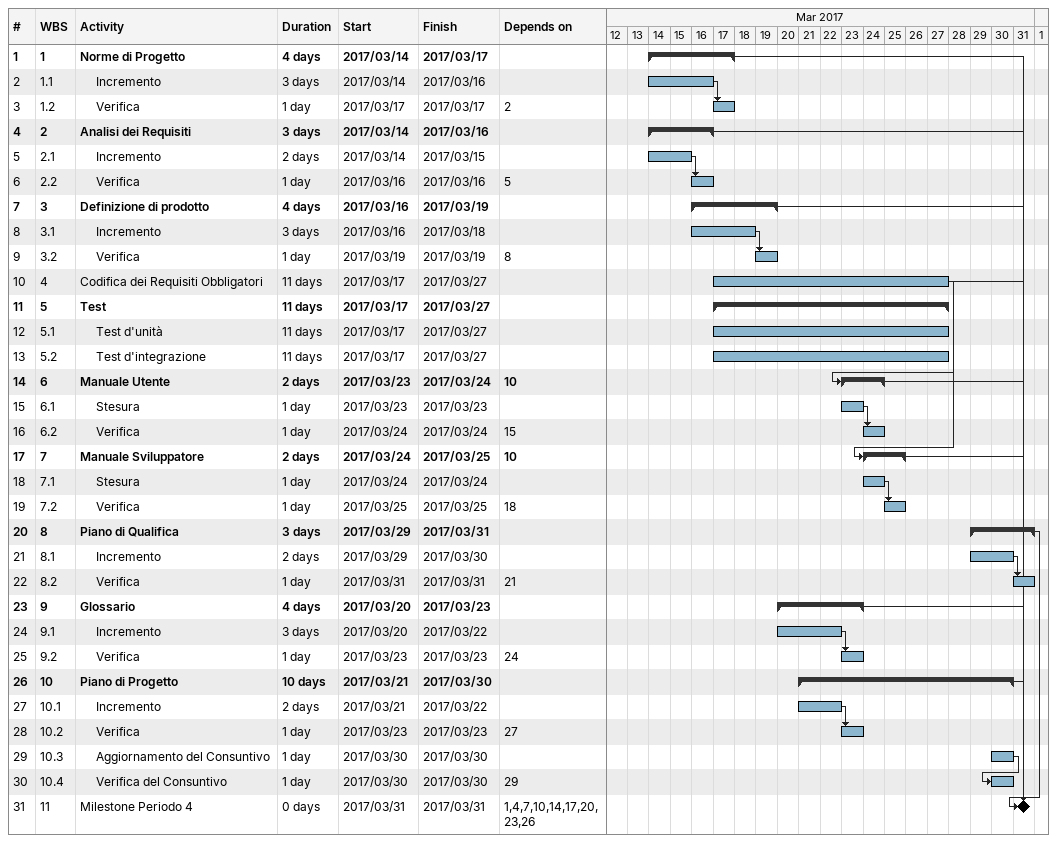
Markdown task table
| ID | WBS | Task | Duration | Start | Finish | Predecessors |
|---|---|---|---|---|---|---|
| 1 | 1 | **Norme di Progetto** | 4d | 2017-03-14 | 2017-03-17 |  |
| 2 | 1.1 | Incremento | 3d | 2017-03-14 | 2017-03-16 |  |
| 3 | 1.2 | Verifica | 1d | 2017-03-17 | 2017-03-17 | 2 |
| 4 | 2 | **Analisi dei Requisiti** | 3d | 2017-03-14 | 2017-03-16 |  |
| 5 | 2.1 | Incremento | 2d | 2017-03-14 | 2017-03-15 |  |
| 6 | 2.2 | Verifica | 1d | 2017-03-16 | 2017-03-16 | 5 |
| 7 | 3 | **Definizione di prodotto** | 4d | 2017-03-16 | 2017-03-19 |  |
| 8 | 3.1 | Incremento | 3d | 2017-03-16 | 2017-03-18 |  |
| 9 | 3.2 | Verifica | 1d | 2017-03-19 | 2017-03-19 | 8 |
| 10 | 4 | Codifica dei Requisiti Obbligatori | 11d | 2017-03-17 | 2017-03-27 |  |
| 11 | 5 | **Test** | 11d | 2017-03-17 | 2017-03-27 |  |
| 12 | 5.1 | Test d'unità | 11d | 2017-03-17 | 2017-03-27 |  |
| 13 | 5.2 | Test d'integrazione | 11d | 2017-03-17 | 2017-03-27 |  |
| 14 | 6 | **Manuale Utente** | 2d | 2017-03-23 | 2017-03-24 | 10 |
| 15 | 6.1 | Stesura | 1d | 2017-03-23 | 2017-03-23 |  |
| 16 | 6.2 | Verifica | 1d | 2017-03-24 | 2017-03-24 | 15 |
| 17 | 7 | **Manuale Sviluppatore** | 2d | 2017-03-24 | 2017-03-25 | 10 |
| 18 | 7.1 | Stesura | 1d | 2017-03-24 | 2017-03-24 |  |
| 19 | 7.2 | Verifica | 1d | 2017-03-25 | 2017-03-25 | 18 |
| 20 | 8 | **Piano di Qualifica** | 3d | 2017-03-29 | 2017-03-31 |  |
| 21 | 8.1 | Incremento | 2d | 2017-03-29 | 2017-03-30 |  |
| 22 | 8.2 | Verifica | 1d | 2017-03-31 | 2017-03-31 | 21 |
| 23 | 9 | **Glossario** | 4d | 2017-03-20 | 2017-03-23 |  |
| 24 | 9.1 | Incremento | 3d | 2017-03-20 | 2017-03-22 |  |
| 25 | 9.2 | Verifica | 1d | 2017-03-23 | 2017-03-23 | 24 |
| 26 | 10 | **Piano di Progetto** | 10d | 2017-03-21 | 2017-03-30 |  |
| 27 | 10.1 | Incremento | 2d | 2017-03-21 | 2017-03-22 |  |
| 28 | 10.2 | Verifica | 1d | 2017-03-23 | 2017-03-23 | 27 |
| 29 | 10.3 | Aggiornamento del Consuntivo | 1d | 2017-03-30 | 2017-03-30 |  |
| 30 | 10.4 | Verifica del Consuntivo | 1d | 2017-03-30 | 2017-03-30 | 29 |
| 31 | 11 | Milestone Periodo 4 | 0d | 2017-03-31 | 2017-03-31 | 1, 4, 7, 10, 14, 17, 20, 23, 26 |
